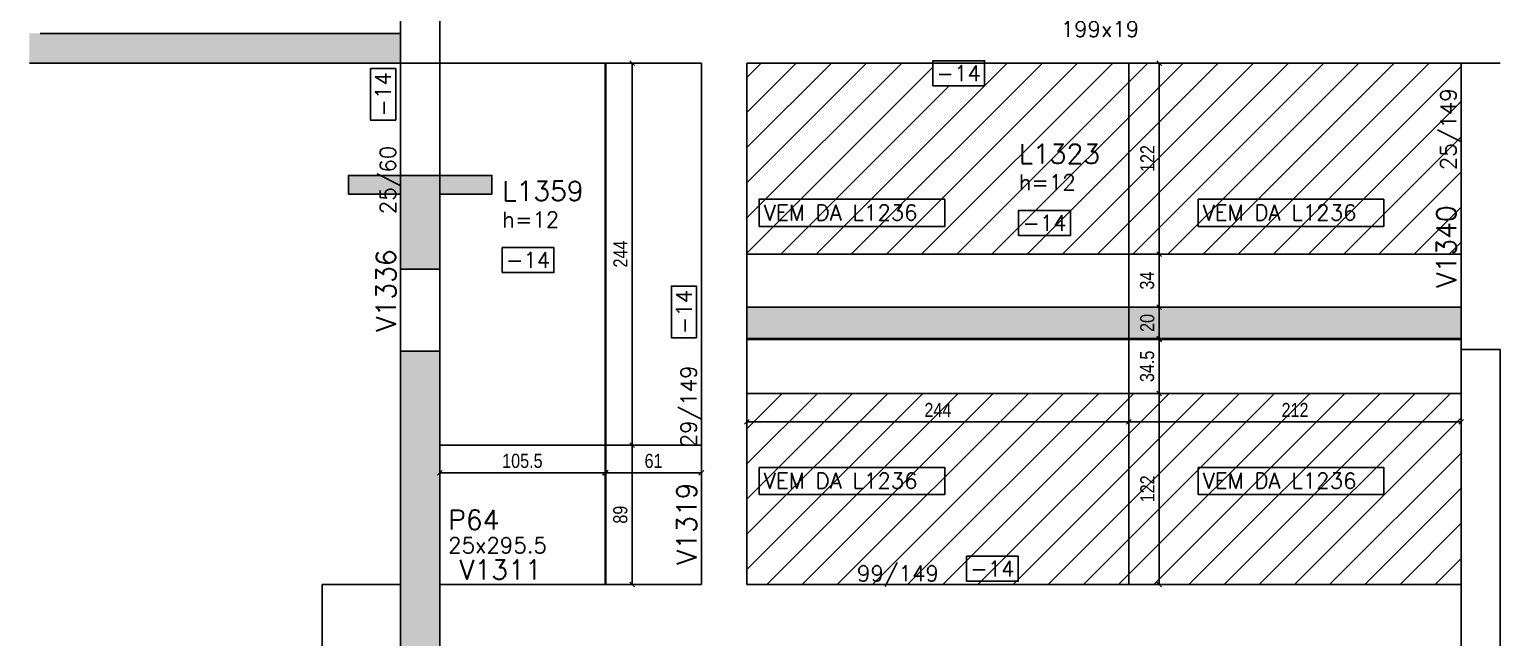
# Model space of a CAD drawing. Extents: x -3557 to 8661, y -614 to 3008.
# Drawn here: x 2381 to 3317, y 955 to 1343 of the extents above; entities that cross this region are included whole.
import ezdxf
from ezdxf.enums import TextEntityAlignment as Align

# ---------------------------------------------------------------- set-up
doc = ezdxf.new("R2010")
doc.units = 0
for name, color, linetype in [('COTA', 241, 'Continuous'), ('F-CORTE', 4, 'Continuous'), ('F-DESNIVEL-1', 254, 'Continuous'), ('F-LAJES-DIM', 2, 'Continuous'), ('F-LAJES-NOME', 4, 'Continuous'), ('F-PILARES-DIM', 172, 'Continuous'), ('F-PILARES-M', 170, 'Continuous'), ('F-PILARES-NOME', 170, 'Continuous'), ('F-PILARES-S', 170, 'Continuous'), ('F-SOLIDO-CORTE', 71, 'Continuous'), ('F-VIGAS', 3, 'Continuous'), ('F-VIGAS-DIM', 2, 'Continuous'), ('F-VIGAS-NOME', 4, 'Continuous'), ('Painéis', 200, 'Continuous')]:
    doc.layers.add(name, color=color, linetype=linetype)
doc.layers.add('F-DESNIVEL-2', color=7, linetype='Continuous', true_color=0xffd1e8)
doc.layers.add('F-DESNIVEL-6', color=7, linetype='Continuous', true_color=0xffdebd)
doc.layers.add('Hachura', color=251, linetype='Continuous', lineweight=9)
doc.styles.add('COTA TECNICA-50', font='techl___.ttf', dxfattribs={"height": 9})
doc.styles.add('MCP', font='romans.shx')
doc.dimstyles.new('COTA PAINEL-50', dxfattribs={"dimtxt": 9, "dimasz": 3, "dimexe": 3, "dimexo": 3, "dimgap": 3, "dimtad": 1, "dimdec": 1, "dimzin": 12, "dimdsep": 46, "dimtxsty": 'COTA TECNICA-50', "dimblk1": 'OBLIQUE', "dimblk2": 'OBLIQUE', "dimsah": 1, "dimcen": 0.9, "dimclrd": 4, "dimclre": 4, "dimclrt": 240, "dimadec": 1, "dimazin": 3, "dimtfac": 1, "dimtdec": 1, "dimtmove": 0, "dimatfit": 3, "dimfxl": 1, "dimtolj": 1, "dimtzin": 12, "dimarcsym": 0})

# ---------------------------------------------------------------- blocks, each defined once
blk = doc.blocks.new('*U485')
at = {"layer": 'F-LAJES-DIM', "color": 1}
blk.add_lwpolyline([(0, 0), (33, 0), (33, 16), (0, 16)], close=True, dxfattribs=at)
at = {"layer": 'F-LAJES-DIM', "style": 'MCP'}
blk.add_attdef('DIM', text='', height=10, dxfattribs=at).set_placement((16.5, 8), align=Align.MIDDLE_CENTER)
blk = doc.blocks.new('*U513')
at = {"layer": 'F-LAJES-DIM', "color": 1}
blk.add_lwpolyline([(0, 0), (33, 0), (33, 16), (0, 16)], close=True, dxfattribs=at)
at = {"layer": 'F-LAJES-DIM', "style": 'MCP'}
blk.add_attdef('DIM', text='', height=10, dxfattribs=at).set_placement((16.5, 8), align=Align.MIDDLE_CENTER)
blk = doc.blocks.new('*U515')
at = {"layer": 'F-VIGAS-DIM', "color": 1}
blk.add_lwpolyline([(0, 0), (33, 0), (33, 16), (0, 16)], close=True, dxfattribs=at)
at = {"layer": 'F-VIGAS-DIM', "style": 'MCP'}
blk.add_attdef('DIM', text='', height=10, dxfattribs=at).set_placement((16.5, 8), align=Align.MIDDLE_CENTER)
blk = doc.blocks.new('*U489')
at = {"layer": 'F-VIGAS-DIM', "color": 1}
blk.add_lwpolyline([(0, 0), (33, 0), (33, 16), (0, 16)], close=True, dxfattribs=at)
at = {"layer": 'F-VIGAS-DIM', "style": 'MCP'}
blk.add_attdef('DIM', text='', height=10, dxfattribs=at).set_placement((16.5, 8), align=Align.MIDDLE_CENTER)
blk = doc.blocks.new('*U534')
at = {"layer": 'F-VIGAS-DIM', "color": 1}
blk.add_lwpolyline([(0, 0), (33, 0), (33, 16), (0, 16)], close=True, dxfattribs=at)
at = {"layer": 'F-VIGAS-DIM', "style": 'MCP'}
blk.add_attdef('DIM', text='', height=10, dxfattribs=at).set_placement((16.5, 8), align=Align.MIDDLE_CENTER)
blk = doc.blocks.new('*U507')
at = {"layer": 'F-VIGAS-DIM', "color": 1}
blk.add_lwpolyline([(0, 0), (33, 0), (33, 16), (0, 16)], close=True, dxfattribs=at)
at = {"layer": 'F-VIGAS-DIM', "style": 'MCP'}
blk.add_attdef('DIM', text='', height=10, dxfattribs=at).set_placement((16.5, 8), align=Align.MIDDLE_CENTER)
blk = doc.blocks.new('_Oblique')
at = {"color": 0, "linetype": 'ByBlock', "lineweight": -2}
blk.add_line((-0.5, -0.5), (0.5, 0.5), dxfattribs=at)
blk = doc.blocks.new('*D577')
at = {"layer": 'COTA', "color": 4, "lineweight": -2, "transparency": 16777216}
for p, q in [((2839.2, 1107.7), (2839.2, 1089.54)), ((3083.2, 1107.7), (3083.2, 1089.54)), ((2839.2, 1092.54), (3083.2, 1092.54))]:
    blk.add_line(p, q, dxfattribs=at)
at = {"layer": 'Defpoints', "color": 0, "transparency": 16777216}
for p in [(2839.2, 1110.7), (3083.2, 1110.7), (3083.2, 1092.54)]:
    blk.add_point(p, dxfattribs=at)
at = {"layer": 'COTA', "color": 4, "lineweight": -2, "transparency": 16777216, "xscale": 3, "yscale": 3, "zscale": 3, "rotation": 180}
blk.add_blockref('_Oblique', (2839.2, 1092.54), dxfattribs=at)
at = {"layer": 'COTA', "color": 4, "lineweight": -2, "transparency": 16777216, "xscale": 3, "yscale": 3, "zscale": 3}
blk.add_blockref('_Oblique', (3083.2, 1092.54), dxfattribs=at)
at = {"layer": 'COTA', "color": 240, "transparency": 16777216, "insert": (2961.2, 1100.11), "char_height": 9, "attachment_point": 5, "style": 'COTA TECNICA-50'}
blk.add_mtext('\\A1;244', dxfattribs=at)
blk = doc.blocks.new('*D578')
at = {"layer": 'COTA', "color": 4, "lineweight": -2, "transparency": 16777216}
for p, q in [((3083.2, 1107.7), (3083.2, 1089.54)), ((3295.2, 1107.7), (3295.2, 1089.54)), ((3083.2, 1092.54), (3295.2, 1092.54))]:
    blk.add_line(p, q, dxfattribs=at)
at = {"layer": 'Defpoints', "color": 0, "transparency": 16777216}
for p in [(3083.2, 1110.7), (3295.2, 1110.7), (3295.2, 1092.54)]:
    blk.add_point(p, dxfattribs=at)
at = {"layer": 'COTA', "color": 4, "lineweight": -2, "transparency": 16777216, "xscale": 3, "yscale": 3, "zscale": 3, "rotation": 180}
blk.add_blockref('_Oblique', (3083.2, 1092.54), dxfattribs=at)
at = {"layer": 'COTA', "color": 4, "lineweight": -2, "transparency": 16777216, "xscale": 3, "yscale": 3, "zscale": 3}
blk.add_blockref('_Oblique', (3295.2, 1092.54), dxfattribs=at)
at = {"layer": 'COTA', "color": 240, "transparency": 16777216, "insert": (3189.2, 1100.1), "char_height": 9, "attachment_point": 5, "style": 'COTA TECNICA-50'}
blk.add_mtext('\\A1;212', dxfattribs=at)
blk = doc.blocks.new('*D579')
at = {"layer": 'COTA', "color": 4, "lineweight": -2, "transparency": 16777216}
for p, q in [((3086.2, 1110.7), (3105.49, 1110.7)), ((3102.49, 988.7), (3102.49, 1110.7)), ((3086.2, 988.7), (3105.49, 988.7))]:
    blk.add_line(p, q, dxfattribs=at)
at = {"layer": 'Defpoints', "color": 0, "transparency": 16777216}
for p in [(3083.2, 1110.7), (3102.49, 1110.7), (3083.2, 988.7)]:
    blk.add_point(p, dxfattribs=at)
at = {"layer": 'COTA', "color": 4, "lineweight": -2, "transparency": 16777216, "xscale": 3, "yscale": 3, "zscale": 3}
for p, rotation in [((3102.49, 1110.7), 90), ((3102.49, 988.7), 270)]:
    blk.add_blockref('_Oblique', p, dxfattribs=dict(at, rotation=rotation))
at = {"layer": 'COTA', "color": 240, "transparency": 16777216, "insert": (3094.93, 1049.7), "char_height": 9, "attachment_point": 5, "rotation": 90, "style": 'COTA TECNICA-50'}
blk.add_mtext('\\A1;122', dxfattribs=at)
blk = doc.blocks.new('*D580')
at = {"layer": 'COTA', "color": 4, "lineweight": -2, "transparency": 16777216}
for p, q in [((3086.2, 1145.2), (3105.49, 1145.2)), ((3102.49, 1110.7), (3102.49, 1145.2)), ((3086.2, 1110.7), (3105.49, 1110.7))]:
    blk.add_line(p, q, dxfattribs=at)
at = {"layer": 'Defpoints', "color": 0, "transparency": 16777216}
for p in [(3083.2, 1145.2), (3102.49, 1145.2), (3083.2, 1110.7)]:
    blk.add_point(p, dxfattribs=at)
at = {"layer": 'COTA', "color": 4, "lineweight": -2, "transparency": 16777216, "xscale": 3, "yscale": 3, "zscale": 3}
for p, rotation in [((3102.49, 1145.2), 90), ((3102.49, 1110.7), 270)]:
    blk.add_blockref('_Oblique', p, dxfattribs=dict(at, rotation=rotation))
at = {"layer": 'COTA', "color": 240, "transparency": 16777216, "insert": (3094.79, 1127.95), "char_height": 9, "attachment_point": 5, "rotation": 90, "style": 'COTA TECNICA-50'}
blk.add_mtext('\\A1;34.5', dxfattribs=at)
blk = doc.blocks.new('*D581')
at = {"layer": 'COTA', "color": 4, "lineweight": -2, "transparency": 16777216}
for p, q in [((3086.2, 1165.7), (3105.49, 1165.7)), ((3102.49, 1145.7), (3102.49, 1165.7)), ((3086.2, 1145.7), (3105.49, 1145.7))]:
    blk.add_line(p, q, dxfattribs=at)
at = {"layer": 'Defpoints', "color": 0, "transparency": 16777216}
for p in [(3083.2, 1165.7), (3102.49, 1165.7), (3083.2, 1145.7)]:
    blk.add_point(p, dxfattribs=at)
at = {"layer": 'COTA', "color": 4, "lineweight": -2, "transparency": 16777216, "xscale": 3, "yscale": 3, "zscale": 3}
for p, rotation in [((3102.49, 1165.7), 90), ((3102.49, 1145.7), 270)]:
    blk.add_blockref('_Oblique', p, dxfattribs=dict(at, rotation=rotation))
at = {"layer": 'COTA', "color": 240, "transparency": 16777216, "insert": (3094.9, 1155.7), "char_height": 9, "attachment_point": 5, "rotation": 90, "style": 'COTA TECNICA-50'}
blk.add_mtext('\\A1;20', dxfattribs=at)
blk = doc.blocks.new('*D582')
at = {"layer": 'COTA', "color": 4, "lineweight": -2, "transparency": 16777216}
for p, q in [((3086.2, 1199.7), (3105.49, 1199.7)), ((3102.49, 1165.7), (3102.49, 1199.7)), ((3086.2, 1165.7), (3105.49, 1165.7))]:
    blk.add_line(p, q, dxfattribs=at)
at = {"layer": 'Defpoints', "color": 0, "transparency": 16777216}
for p in [(3083.2, 1199.7), (3102.49, 1199.7), (3083.2, 1165.7)]:
    blk.add_point(p, dxfattribs=at)
at = {"layer": 'COTA', "color": 4, "lineweight": -2, "transparency": 16777216, "xscale": 3, "yscale": 3, "zscale": 3}
for p, rotation in [((3102.49, 1199.7), 90), ((3102.49, 1165.7), 270)]:
    blk.add_blockref('_Oblique', p, dxfattribs=dict(at, rotation=rotation))
at = {"layer": 'COTA', "color": 240, "transparency": 16777216, "insert": (3094.79, 1182.7), "char_height": 9, "attachment_point": 5, "rotation": 90, "style": 'COTA TECNICA-50'}
blk.add_mtext('\\A1;34', dxfattribs=at)
blk = doc.blocks.new('*D583')
at = {"layer": 'COTA', "color": 4, "lineweight": -2, "transparency": 16777216}
for p, q in [((3086.2, 1321.7), (3105.49, 1321.7)), ((3102.49, 1199.7), (3102.49, 1321.7)), ((3086.2, 1199.7), (3105.49, 1199.7))]:
    blk.add_line(p, q, dxfattribs=at)
at = {"layer": 'Defpoints', "color": 0, "transparency": 16777216}
for p in [(3083.2, 1321.7), (3102.49, 1321.7), (3083.2, 1199.7)]:
    blk.add_point(p, dxfattribs=at)
at = {"layer": 'COTA', "color": 4, "lineweight": -2, "transparency": 16777216, "xscale": 3, "yscale": 3, "zscale": 3}
for p, rotation in [((3102.49, 1321.7), 90), ((3102.49, 1199.7), 270)]:
    blk.add_blockref('_Oblique', p, dxfattribs=dict(at, rotation=rotation))
at = {"layer": 'COTA', "color": 240, "transparency": 16777216, "insert": (3094.93, 1260.7), "char_height": 9, "attachment_point": 5, "rotation": 90, "style": 'COTA TECNICA-50'}
blk.add_mtext('\\A1;122', dxfattribs=at)
blk = doc.blocks.new('*D584')
at = {"layer": 'COTA', "color": 4, "lineweight": -2, "transparency": 16777216}
for p, q in [((2643.2, 1074.7), (2643.2, 1056.93)), ((2748.7, 1074.7), (2748.7, 1056.93)), ((2643.2, 1059.93), (2748.7, 1059.93))]:
    blk.add_line(p, q, dxfattribs=at)
at = {"layer": 'Defpoints', "color": 0, "transparency": 16777216}
for p in [(2643.2, 1077.7), (2748.7, 1077.7), (2748.7, 1059.93)]:
    blk.add_point(p, dxfattribs=at)
at = {"layer": 'COTA', "color": 4, "lineweight": -2, "transparency": 16777216, "xscale": 3, "yscale": 3, "zscale": 3, "rotation": 180}
blk.add_blockref('_Oblique', (2643.2, 1059.93), dxfattribs=at)
at = {"layer": 'COTA', "color": 4, "lineweight": -2, "transparency": 16777216, "xscale": 3, "yscale": 3, "zscale": 3}
blk.add_blockref('_Oblique', (2748.7, 1059.93), dxfattribs=at)
at = {"layer": 'COTA', "color": 240, "transparency": 16777216, "insert": (2695.95, 1067.53), "char_height": 9, "attachment_point": 5, "style": 'COTA TECNICA-50'}
blk.add_mtext('\\A1;105.5', dxfattribs=at)
blk = doc.blocks.new('*D585')
at = {"layer": 'COTA', "color": 4, "lineweight": -2, "transparency": 16777216}
for p, q in [((2749.2, 1074.7), (2749.2, 1056.93)), ((2810.2, 1074.7), (2810.2, 1056.93)), ((2749.2, 1059.93), (2810.2, 1059.93))]:
    blk.add_line(p, q, dxfattribs=at)
at = {"layer": 'Defpoints', "color": 0, "transparency": 16777216}
for p in [(2749.2, 1077.7), (2810.2, 1077.7), (2810.2, 1059.93)]:
    blk.add_point(p, dxfattribs=at)
at = {"layer": 'COTA', "color": 4, "lineweight": -2, "transparency": 16777216, "xscale": 3, "yscale": 3, "zscale": 3, "rotation": 180}
blk.add_blockref('_Oblique', (2749.2, 1059.93), dxfattribs=at)
at = {"layer": 'COTA', "color": 4, "lineweight": -2, "transparency": 16777216, "xscale": 3, "yscale": 3, "zscale": 3}
blk.add_blockref('_Oblique', (2810.2, 1059.93), dxfattribs=at)
at = {"layer": 'COTA', "color": 240, "transparency": 16777216, "insert": (2779.7, 1067.52), "char_height": 9, "attachment_point": 5, "style": 'COTA TECNICA-50'}
blk.add_mtext('\\A1;61', dxfattribs=at)
blk = doc.blocks.new('*D586')
at = {"layer": 'COTA', "color": 4, "lineweight": -2, "transparency": 16777216}
for p, q in [((2752.2, 1077.7), (2769.1, 1077.7)), ((2766.1, 988.7), (2766.1, 1077.7)), ((2752.2, 988.7), (2769.1, 988.7))]:
    blk.add_line(p, q, dxfattribs=at)
at = {"layer": 'Defpoints', "color": 0, "transparency": 16777216}
for p in [(2749.2, 1077.7), (2766.1, 1077.7), (2749.2, 988.7)]:
    blk.add_point(p, dxfattribs=at)
at = {"layer": 'COTA', "color": 4, "lineweight": -2, "transparency": 16777216, "xscale": 3, "yscale": 3, "zscale": 3}
for p, rotation in [((2766.1, 1077.7), 90), ((2766.1, 988.7), 270)]:
    blk.add_blockref('_Oblique', p, dxfattribs=dict(at, rotation=rotation))
at = {"layer": 'COTA', "color": 240, "transparency": 16777216, "insert": (2758.51, 1033.2), "char_height": 9, "attachment_point": 5, "rotation": 90, "style": 'COTA TECNICA-50'}
blk.add_mtext('\\A1;89', dxfattribs=at)
blk = doc.blocks.new('*D587')
at = {"layer": 'COTA', "color": 4, "lineweight": -2, "transparency": 16777216}
for p, q in [((2752.2, 1321.7), (2769.1, 1321.7)), ((2766.1, 1077.7), (2766.1, 1321.7)), ((2752.2, 1077.7), (2769.1, 1077.7))]:
    blk.add_line(p, q, dxfattribs=at)
at = {"layer": 'Defpoints', "color": 0, "transparency": 16777216}
for p in [(2749.2, 1321.7), (2766.1, 1321.7), (2749.2, 1077.7)]:
    blk.add_point(p, dxfattribs=at)
at = {"layer": 'COTA', "color": 4, "lineweight": -2, "transparency": 16777216, "xscale": 3, "yscale": 3, "zscale": 3}
for p, rotation in [((2766.1, 1321.7), 90), ((2766.1, 1077.7), 270)]:
    blk.add_blockref('_Oblique', p, dxfattribs=dict(at, rotation=rotation))
at = {"layer": 'COTA', "color": 240, "transparency": 16777216, "insert": (2758.53, 1199.7), "char_height": 9, "attachment_point": 5, "rotation": 90, "style": 'COTA TECNICA-50'}
blk.add_mtext('\\A1;244', dxfattribs=at)

msp = doc.modelspace()

# ---------------------------------------------------------------- hatches: boundary and pattern name
at = {"layer": 'F-DESNIVEL-6', "linetype": 'Continuous'}
h = msp.add_hatch(color=256, dxfattribs=at)
h.paths.add_polyline_path([(2618.2, 842.2), (2643.2, 842.2), (2643.2, 1137.7), (2618.2, 1137.7)], flags=16)
h.paths.add_polyline_path([(2618.2, 868.7), (2643.2, 868.7), (2643.2, 908.7), (2618.2, 908.7)], flags=0)
h.paths.add_polyline_path([(2640.2, 909.7), (2643.2, 909.7), (2643.2, 928.7), (2640.2, 928.7)], flags=0)
at = {"layer": 'F-SOLIDO-CORTE', "linetype": 'Continuous'}
msp.add_hatch(color=256, dxfattribs=at).paths.add_polyline_path([(2618.2, 1189.97), (2643.2, 1189.97), (2643.2, 1237.97), (2676.55, 1237.97), (2676.55, 1249.97), (2618.2, 1249.97), (2584.85, 1249.97), (2584.85, 1237.97), (2618.2, 1237.97)], flags=16)
at = {"layer": 'Hachura', "linetype": 'ByBlock'}
h = msp.add_hatch(dxfattribs=at)
h.set_pattern_fill('ANSI31', color=256, scale=5)
h.paths.add_polyline_path([(3083.2, 1321.7), (3083.2, 1199.7), (3295.2, 1199.7), (3295.2, 1321.7)])
h.paths.add_polyline_path([(3083.2, 988.7), (3295.2, 988.7), (3295.2, 1110.7), (3083.2, 1110.7)])
h.paths.add_polyline_path([(3083.2, 988.7), (3083.2, 1110.7), (2839.2, 1110.7), (2839.2, 988.7)])
h.paths.add_polyline_path([(3083.2, 1321.7), (2991, 1321.7), (2991, 1307.14), (2958, 1307.14), (2958, 1321.7), (2839.2, 1321.7), (2839.2, 1199.7), (3083.2, 1199.7)])
h = msp.add_hatch(color=256, dxfattribs=at)
h.dxf.hatch_style = 1
h.paths.add_polyline_path([(3083.2, 1145.7), (3083.2, 1165.7), (2839.2, 1165.7), (2839.2, 1145.7)])
h.paths.add_polyline_path([(3083.2, 1165.7), (3083.2, 1145.7), (3295.2, 1145.7), (3295.2, 1165.7)])

# ---------------------------------------------------------------- linework, layer by layer
at = {"linetype": 'Continuous'}
for points in [[(2847.22, 1234.68), (2965.6, 1234.68), (2965.6, 1217.34), (2847.22, 1217.34)], [(3127.41, 1234.68), (3245.79, 1234.68), (3245.79, 1217.34), (3127.41, 1217.34)], [(2847.22, 1063.35), (2965.6, 1063.35), (2965.6, 1046.01), (2847.22, 1046.01)], [(3127.41, 1063.35), (3245.79, 1063.35), (3245.79, 1046.01), (3127.41, 1046.01)]]:
    msp.add_lwpolyline(points, close=True, dxfattribs=at)
at = {"layer": 'F-CORTE', "linetype": 'Continuous'}
for points in [[(2676.55, 1249.97), (2618.2, 1249.97), (2584.85, 1249.97)], [(2584.85, 1237.97), (2618.2, 1237.97), (2618.2, 1189.97), (2643.2, 1189.97), (2643.2, 1237.97), (2676.55, 1237.97)]]:
    msp.add_lwpolyline(points, dxfattribs=at)
at = {"layer": 'F-DESNIVEL-1'}
for points in [[(2381.2, 1321.6), (2618.1, 1321.6), (2618.1, 1340.6)], [(2381.2, 1321.6), (2618.1, 1340.6), (2381.2, 1340.6)]]:
    msp.add_solid(points, dxfattribs=at)
at = {"layer": 'F-DESNIVEL-2', "linetype": 'Continuous'}
msp.add_solid([(2618.2, 1600.7), (2618.2, 1340.7), (2618.2, 1600.7)], dxfattribs=at)
at = {"layer": 'F-PILARES-M', "linetype": 'Continuous'}
for points in [[(2618.2, 842.2), (2643.2, 842.2), (2643.2, 1137.7), (2618.2, 1137.7), (2618.2, 842.2)], [(3295.2, 879.7), (3320.2, 879.7), (3320.2, 1138.7), (3295.2, 1138.7), (3295.2, 879.7)]]:
    msp.add_lwpolyline(points, dxfattribs=at)
at = {"layer": 'F-PILARES-S', "linetype": 'Continuous'}
msp.add_lwpolyline([(2618.2, 1321.7), (2643.2, 1321.7), (2643.2, 1619.7), (2618.2, 1619.7), (2618.2, 1321.7)], dxfattribs=at)
at = {"layer": 'F-SOLIDO-CORTE', "linetype": 'Continuous'}
msp.add_lwpolyline([(2618.2, 1189.97), (2643.2, 1189.97), (2643.2, 1237.97), (2676.55, 1237.97), (2676.55, 1249.97), (2618.2, 1249.97), (2584.85, 1249.97), (2584.85, 1237.97), (2618.2, 1237.97), (2618.2, 1189.97)], dxfattribs=at)
at = {"layer": 'F-VIGAS'}
for points in [[(2618.2, 1340.6), (2388.2, 1340.6)], [(2381.2, 1321.6), (2618.2, 1321.6)], [(2618.2, 1321.7), (2618.2, 1137.7)], [(2643.2, 1321.7), (2810.2, 1321.7)], [(2643.2, 1137.7), (2643.2, 1321.7)], [(2810.2, 1321.7), (2810.2, 988.7)], [(2839.2, 1321.7), (2973.2, 1321.7)], [(2839.2, 988.7), (2839.2, 1321.7)], [(2973.2, 1321.7), (3295.2, 1321.7)], [(3320.2, 1321.7), (3295.2, 1321.7)], [(3295.2, 1321.7), (3295.2, 1138.7)], [(2618.2, 988.7), (2568.2, 988.7)], [(2568.2, 988.7), (2568.2, 889.7)], [(2739.7, 988.7), (2643.2, 988.7)], [(2810.2, 988.7), (2739.7, 988.7)], [(3073.7, 988.7), (2839.2, 988.7)], [(3295.2, 988.7), (3073.7, 988.7)]]:
    msp.add_lwpolyline(points, dxfattribs=at)
at = {"layer": 'Painéis'}
for points in [[(2748.7, 1321.7), (2748.7, 988.7)], [(2749.2, 1321.7), (2749.2, 988.7)], [(3083.2, 988.7), (3083.2, 1321.7)], [(3295.2, 1199.7), (2839.2, 1199.7)], [(3295.2, 1165.7), (2839.2, 1165.7)], [(3295.2, 1145.7), (2839.2, 1145.7)], [(3295.2, 1145.2), (2839.2, 1145.2)], [(3295.2, 1110.7), (2839.2, 1110.7)], [(2643.2, 1077.7), (2810.2, 1077.7)]]:
    msp.add_lwpolyline(points, dxfattribs=at)

# ---------------------------------------------------------------- block references
at = {"layer": 'F-LAJES-DIM', "linetype": 'Continuous'}
for name, p in [('*U513', (3012.77, 1211.54)), ('*U485', (2683.11, 1187.83))]:
    msp.add_blockref(name, p, dxfattribs=at).add_auto_attribs({'DIM': '-14'})
at = {"layer": 'F-VIGAS-DIM', "linetype": 'Continuous'}
for name, p in [('*U534', (2958, 1307.14)), ('*U507', (2979.55, 990.66))]:
    msp.add_blockref(name, p, dxfattribs=at).add_auto_attribs({'DIM': '-14'})
at = {"layer": 'F-VIGAS-DIM', "linetype": 'Continuous', "rotation": 90}
for name, p in [('*U489', (2615.07, 1285.2)), ('*U515', (2807.07, 1146.2))]:
    msp.add_blockref(name, p, dxfattribs=at).add_auto_attribs({'DIM': '-14'})

# ---------------------------------------------------------------- texts
at = {"linetype": 'Continuous', "style": 'MCP'}
for p in [(2850.13, 1221.21), (3130.31, 1221.21), (2850.13, 1049.88), (3130.31, 1049.88)]:
    msp.add_text('VEM DA L1236', height=10, dxfattribs=at).set_placement(p)
at = {"layer": 'F-LAJES-DIM', "linetype": 'Continuous', "style": 'MCP'}
for p in [(3012.77, 1240.44), (2683.11, 1216.73)]:
    msp.add_text('h=12', height=10, dxfattribs=at).set_placement(p)
at = {"layer": 'F-LAJES-NOME', "linetype": 'Continuous', "style": 'MCP'}
for s, p in [('L1323', (3012.77, 1257.44)), ('L1359', (2683.11, 1233.73))]:
    msp.add_text(s, height=12.5, dxfattribs=at).set_placement(p)
at = {"layer": 'F-PILARES-DIM', "linetype": 'Continuous', "style": 'MCP'}
for s, p in [('199x19', (3039.62, 1338.38)), ('25x295.5', (2648.61, 1008.68))]:
    msp.add_text(s, height=10, dxfattribs=at).set_placement(p)
at = {"layer": 'F-PILARES-NOME', "linetype": 'Continuous', "style": 'MCP'}
msp.add_text('P64', height=12.5, dxfattribs=at).set_placement((2648.61, 1023.68))
at = {"layer": 'F-VIGAS-DIM', "linetype": 'Continuous', "style": 'MCP'}
for s, p in [('25/149', (3292.07, 1253.3)), ('25/60', (2615.07, 1225.2)), ('29/149', (2807.07, 1076.2))]:
    msp.add_text(s, height=10, rotation=90, dxfattribs=at).set_placement(p)
msp.add_text('99/149', height=10, dxfattribs=at).set_placement((2909.55, 990.66))
at = {"layer": 'F-VIGAS-NOME', "linetype": 'Continuous', "style": 'MCP'}
for s, p in [('V1340', (3292.07, 1178.3)), ('V1336', (2615.07, 1150.2)), ('V1319', (2807.07, 1001.2))]:
    msp.add_text(s, height=12.5, rotation=90, dxfattribs=at).set_placement(p)
msp.add_text('V1311', height=12.5, dxfattribs=at).set_placement((2655.7, 991.83))

# ---------------------------------------------------------------- dimensions: what is measured, and where the dimension line sits
at = {"layer": 'COTA'}
for base, p1, p2, picture, middle in [((2766.1, 1321.7), (2749.2, 1077.7), (2749.2, 1321.7), '*D587', (2758.53, 1199.7)), ((3102.49, 1321.7), (3083.2, 1199.7), (3083.2, 1321.7), '*D583', (3094.93, 1260.7)), ((3102.49, 1199.7), (3083.2, 1165.7), (3083.2, 1199.7), '*D582', (3094.79, 1182.7))]:
    dim = msp.add_linear_dim(base=base, p1=p1, p2=p2, angle=90, dimstyle='COTA PAINEL-50', override={"dimtmove": 1}, dxfattribs=at)
    dim.commit()
    dim.dimension.update_dxf_attribs({"geometry": picture, "text_midpoint": middle})
for base, p1, p2, picture, middle in [((3102.49, 1165.7), (3083.2, 1145.7), (3083.2, 1165.7), '*D581', (3094.9, 1155.7)), ((3102.49, 1145.2), (3083.2, 1110.7), (3083.2, 1145.2), '*D580', (3094.79, 1127.95)), ((3102.49, 1110.7), (3083.2, 988.7), (3083.2, 1110.7), '*D579', (3094.93, 1049.7)), ((2766.1, 1077.7), (2749.2, 988.7), (2749.2, 1077.7), '*D586', (2758.51, 1033.2))]:
    dim = msp.add_linear_dim(base=base, p1=p1, p2=p2, angle=90, dimstyle='COTA PAINEL-50', dxfattribs=at)
    dim.commit()
    dim.dimension.update_dxf_attribs({"geometry": picture, "text_midpoint": middle})
for base, p1, p2, picture, middle in [((3083.2, 1092.54), (2839.2, 1110.7), (3083.2, 1110.7), '*D577', (2961.2, 1100.11)), ((2748.7, 1059.93), (2643.2, 1077.7), (2748.7, 1077.7), '*D584', (2695.95, 1067.53)), ((2810.2, 1059.93), (2749.2, 1077.7), (2810.2, 1077.7), '*D585', (2779.7, 1067.52))]:
    dim = msp.add_linear_dim(base=base, p1=p1, p2=p2, dimstyle='COTA PAINEL-50', dxfattribs=at)
    dim.commit()
    dim.dimension.update_dxf_attribs({"geometry": picture, "text_midpoint": middle})
dim = msp.add_linear_dim(base=(3295.2, 1092.54), p1=(3083.2, 1110.7), p2=(3295.2, 1110.7), dimstyle='COTA PAINEL-50', override={"dimtmove": 1}, dxfattribs=at)
dim.commit()
dim.dimension.update_dxf_attribs({"geometry": '*D578', "text_midpoint": (3189.2, 1100.1)})

doc.saveas('drawing.dxf')
